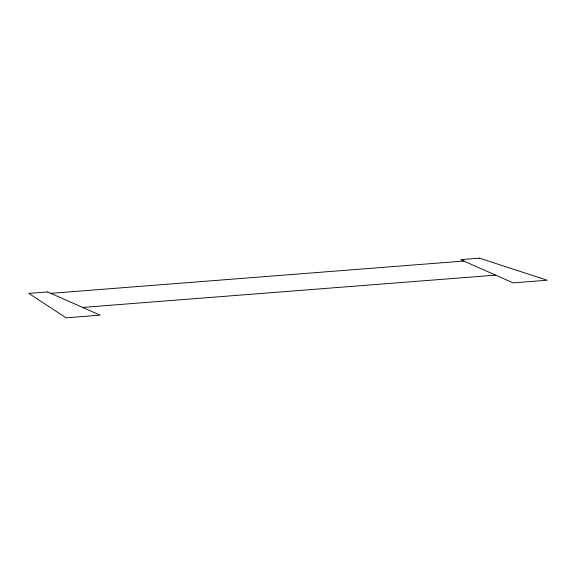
<?xml version="1.0" encoding="UTF-8"?>
<svg xmlns="http://www.w3.org/2000/svg" width="576" height="576" viewBox="0 0 576 576"><rect width="100%" height="100%" fill="white"/><g stroke="black" fill="none" stroke-linecap="round" stroke-linejoin="round"><path stroke-width="0.86" d="M50.796 293.335L463.831 261.05M82.634 307.418L495.662 275.141M47.614 291.924L28.8 293.393L66.11 317.83L100.145 315.166L47.614 291.924M479.455 258.17L460.642 259.639L513.173 282.888L547.2 280.224L479.455 258.17"/></g></svg>
